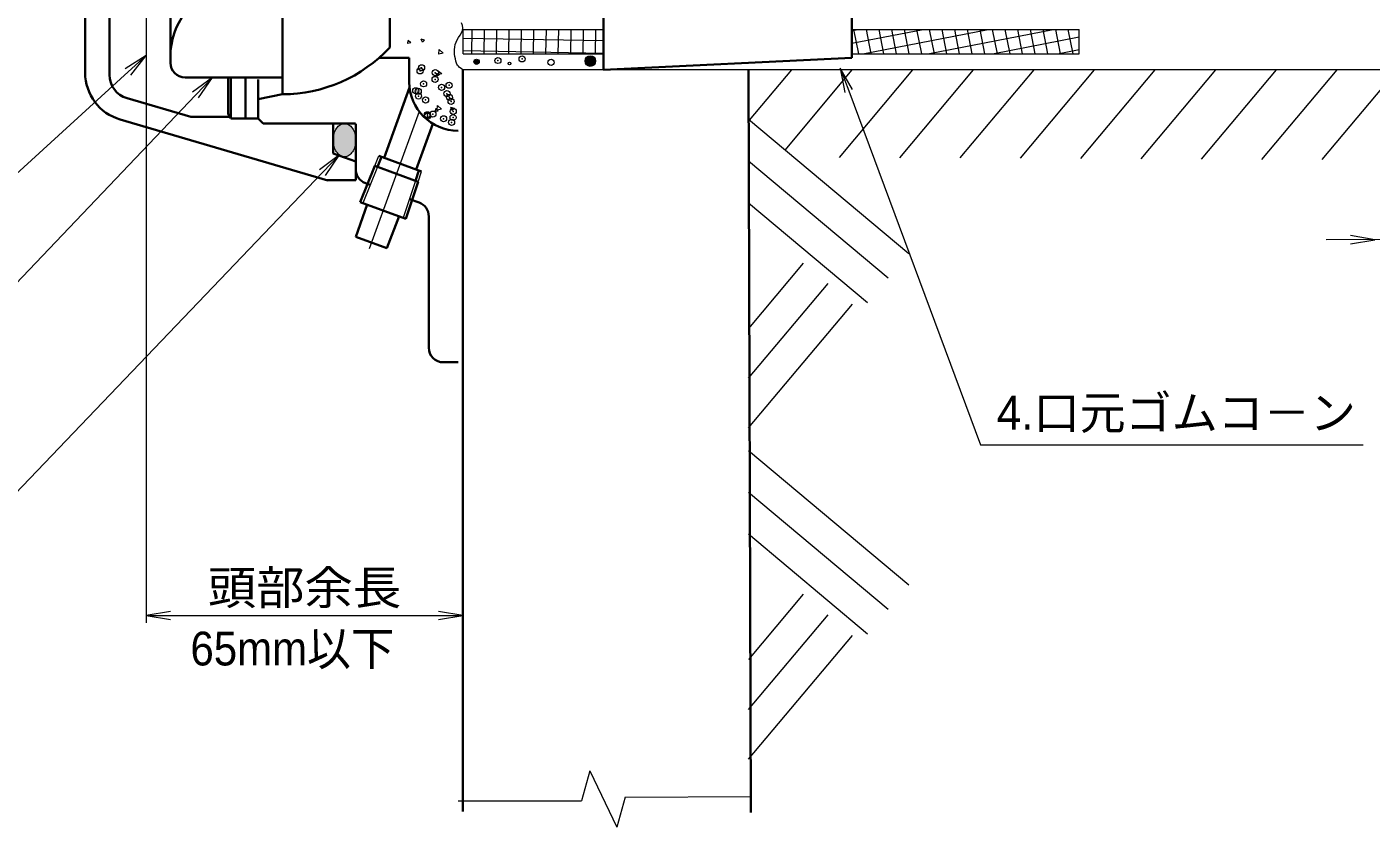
# Model space of a CAD drawing. Units: millimetres at full size, sheet at 1:2.5; details may follow other scales. Extents: x 1834 to 3514, y 1340 to 2542.
# Drawn here: x 2165.7 to 2441.5, y 2002.1 to 2166.3 of the extents above; entities that cross this region are included whole.
import ezdxf
from ezdxf.enums import TextEntityAlignment as Align

# ---------------------------------------------------------------- set-up
doc = ezdxf.new("R2010")
doc.units = ezdxf.units.MM
doc.header["$LTSCALE"] = 2.5
doc.header["$PDMODE"] = 32
doc.header["$PDSIZE"] = 1.25
for name, pattern in [('CHAIN', [18.5, 12, -1.5, 3.5, -1.5]), ('CHAIN_DOUBLE_DASH', [23.5, 12, -1.5, 3.5, -1.5, 3.5, -1.5]), ('DASHED_SPACED', [12, 6, -6])]:
    doc.linetypes.add(name, pattern=pattern)
for name, color, linetype, lineweight in [('1外形線', 7, 'Continuous', 35), ('2細い実線', 3, 'Continuous', 20), ('3隠れ線', 2, 'DASHED_SPACED', 13), ('4中心線', 1, 'CHAIN', 13), ('5想像線', 6, 'CHAIN_DOUBLE_DASH', 13), ('6 寸法線', 4, 'Continuous', 13)]:
    doc.layers.add(name, color=color, linetype=linetype, lineweight=lineweight)
doc.layers.add('9文字', color=7, linetype='Continuous')
doc.styles.add('ＭＳ Ｐゴシック', font='')
doc.styles.get('ＭＳ Ｐゴシック').set_extended_font_data('MS PGothic')

# ---------------------------------------------------------------- blocks, each defined once
blk = doc.blocks.new('open_arrow')
at = {"color": 0, "linetype": 'Continuous', "lineweight": -2}
blk.add_lwpolyline([(7.5, 1.25), (0, 0), (7.5, -1.25)], dxfattribs=at)

msp = doc.modelspace()

# ---------------------------------------------------------------- hatches: boundary and pattern name
at = {"layer": '1外形線'}
h = msp.add_hatch(color=6, dxfattribs=at)
edge = h.paths.add_edge_path()
edge.add_line((2230.869, 2139.61), (2229.807, 2139.997))
edge.add_ellipse((2230.869, 2143.029), major_axis=(0, -3.419), ratio=0.6727967, start_angle=0, end_angle=-19.31687, ccw=False)
h = msp.add_hatch(color=6, dxfattribs=at)
edge = h.paths.add_edge_path()
edge.add_ellipse((2230.869, 2143.029), major_axis=(0, -3.419), ratio=0.6727967, start_angle=0, end_angle=-19.31687, ccw=False)
edge.add_line((2230.869, 2139.61), (2229.807, 2139.997))
at = {"layer": '2細い実線'}
h = msp.add_hatch(dxfattribs=at)
h.set_pattern_fill('USER', color=256, style=0, pattern_type=2)
h.set_pattern_definition([(269, (730.376, 20509.262), (2.53961, -0.04433), []), (359, (730.376, 20509.262), (0.04433, 2.53961), [])])
h.paths.add_polyline_path([(2283.985, 2160.751), (2283.985, 2165.751), (2255.19, 2165.751), (2255.19, 2160.751)])
h = msp.add_hatch(dxfattribs=at)
h.set_pattern_fill('USER', color=256, style=0, pattern_type=2)
h.set_pattern_definition([(281, (121.553, 4809.235), (2.49333, 0.48465), []), (191, (121.553, 4809.235), (0.48465, -2.49333), [])])
h.paths.add_polyline_path([(2334.985, 2160.751), (2334.985, 2165.751), (2381.617, 2165.751), (2381.617, 2160.751)])
for points in [[(2280.416, 2158.633, 1), (2282.197, 2159.881, 0.41421), (2280.683, 2160.148, 0.41421)], [(2257.535, 2158.794, 1), (2258.426, 2159.417, 0.41421), (2257.668, 2159.551, 0.41421)]]:
    msp.add_hatch(color=256, dxfattribs=at).paths.add_polyline_path(points)
h = msp.add_hatch(dxfattribs=at)
h.set_pattern_fill('USER', color=256, style=0, pattern_type=2)
h.set_pattern_definition([(50, (1886.321, 1385.568), (-7.29657, 6.12255), [])])
h.paths.add_polyline_path([(2522.169, 2157.447), (2522.169, 2152.447), (2512.169, 2152.447), (2512.169, 2157.447), (2313.8, 2157.447), (2313.833, 2147.232), (2323.008, 2139.533), (3179.489, 2135.52), (3179.546, 2157.447), (2782.169, 2157.447), (2782.169, 2152.447), (2772.169, 2152.447), (2772.169, 2157.447)])
h.paths.add_polyline_path([(3080.347, 2145.601), (3088.963, 2145.629), (3095.495, 2145.668), (3076.722, 2145.627)], flags=16)
h.paths.add_polyline_path([(2481.447, 2143.675), (2487.531, 2145.64), (2468.759, 2145.599)], flags=16)

# ---------------------------------------------------------------- linework, layer by layer
at = {"layer": '1外形線'}
for p, q in [((2218.14, 2212.447), (2218.14, 2152.447)), ((2283.985, 2157.447), (2283.985, 2207.447)), ((2195.14, 2205.997), (2195.14, 2158.897)), ((2334.985, 2159.948), (2334.985, 2204.948)), ((2240.14, 2202.843), (2240.14, 2162.051)), ((2182.645, 2156.428), (2182.645, 2182.3)), ((2177.645, 2156.857), (2177.645, 2172.3)), ((2244.169, 2159.947), (2237.983, 2159.947)), ((2244.169, 2154.947), (2244.169, 2159.947)), ((2334.985, 2159.948), (2283.985, 2157.447)), ((2255.169, 2005.26), (2255.176, 2157.447)), ((2313.8, 2157.447), (2314.279, 2005.052)), ((2218.14, 2155.897), (2198.14, 2155.897)), ((2206.992, 2148.447), (2206.992, 2155.911)), ((2207.569, 2147.447), (2207.569, 2155.911)), ((2210.569, 2147.447), (2210.569, 2155.897)), ((2213.169, 2155.447), (2213.169, 2147.447)), ((2199.33, 2147.803), (2186.242, 2151.629)), ((2218.169, 2152.447), (2213.169, 2151.447)), ((2244.235, 2153.803), (2239.001, 2139.423)), ((2227.457, 2134.777), (2184.839, 2147.258)), ((2207.364, 2147.803), (2199.33, 2147.803)), ((2207.569, 2147.447), (2206.992, 2148.447)), ((2213.169, 2147.447), (2207.569, 2147.447)), ((2214.169, 2146.447), (2213.169, 2147.447)), ((2228.569, 2146.447), (2214.169, 2146.447)), ((2228.569, 2146.447), (2228.569, 2140.447)), ((2228.569, 2146.447), (2232.969, 2146.447)), ((2228.569, 2146.447), (2228.569, 2140.447)), ((2228.569, 2146.447), (2232.969, 2146.447)), ((2233.169, 2137.048), (2233.169, 2146.247)), ((2233.169, 2137.048), (2233.169, 2146.247)), ((2248.988, 2146.394), (2245.579, 2137.029)), ((2228.572, 2140.306), (2228.572, 2143.806)), ((2233.169, 2136.679), (2233.169, 2144.747)), ((2233.166, 2138.625), (2228.566, 2140.3)), ((2233.172, 2138.632), (2228.572, 2140.306)), ((2233.172, 2138.632), (2233.173, 2134.807)), ((2237.619, 2137.553), (2238.447, 2139.624)), ((2237.901, 2139.823), (2246.678, 2136.628)), ((2237.073, 2137.751), (2234.102, 2130.319)), ((2237.073, 2137.751), (2245.981, 2134.509)), ((2245.435, 2134.708), (2246.132, 2136.827)), ((2233.173, 2134.807), (2227.386, 2134.806)), ((2235.143, 2134.229), (2236.145, 2133.864)), ((2245.981, 2134.509), (2243.48, 2126.906)), ((2235.502, 2129.81), (2233.223, 2123.19)), ((2234.102, 2130.319), (2243.48, 2126.906)), ((2244.194, 2130.935), (2246.195, 2130.206)), ((2242.08, 2127.415), (2239.571, 2120.879)), ((2248.169, 2127.387), (2248.169, 2100.447)), ((2248.169, 2124.555), (2248.169, 2100.447)), ((2233.223, 2123.19), (2239.571, 2120.879)), ((2254.169, 2097.447), (2251.169, 2097.447)), ((2254.169, 2097.447), (2251.169, 2097.447))]:
    msp.add_line(p, q, dxfattribs=at)
for centre, radius, start, end in [((2210.14, 2160.172), 15, 143.1301, 180), ((2218.14, 2182.447), 30, 270, 317.16657), ((2198.14, 2158.897), 3, 180, 270), ((2187.645, 2156.857), 10, 180.00002, 253.70448), ((2187.645, 2156.428), 5, 180.00002, 253.70448), ((2254.169, 2154.947), 10, 180, 270), ((2218.169, 2182.447), 30, 270, 274.09604), ((2232.969, 2146.247), 0.2, 360, 90), ((2232.969, 2146.247), 0.2, 360, 90), ((2236.169, 2137.048), 3, 180, 250), ((2245.169, 2127.387), 3, 360, 70), ((2251.169, 2100.447), 3, 180, 270), ((2251.169, 2100.447), 3, 180, 270)]:
    msp.add_arc(centre, radius, start, end, dxfattribs=at)
at = {"layer": '2細い実線'}
for p, q in [((2255.19, 2165.751), (2283.985, 2165.751)), ((2255.19, 2160.751), (2255.19, 2165.751)), ((2334.985, 2165.751), (2381.617, 2165.751)), ((2381.617, 2160.751), (2381.617, 2165.751)), ((2243.881, 2162.859), (2243.941, 2163.493)), ((2244.472, 2162.964), (2243.881, 2162.86)), ((2244.472, 2162.964), (2243.942, 2163.494)), ((2247.308, 2163.536), (2246.587, 2163.743)), ((2246.841, 2163.158), (2246.587, 2163.742)), ((2247.308, 2163.536), (2246.842, 2163.159)), ((2250.23, 2160.65), (2250.258, 2161.606)), ((2251.105, 2160.866), (2250.231, 2160.651)), ((2251.105, 2160.866), (2250.258, 2161.607)), ((2255.19, 2160.751), (2283.985, 2160.751)), ((2334.985, 2160.751), (2381.617, 2160.751)), ((2250.292, 2156.99), (2250.305, 2157.13)), ((2250.657, 2156.779), (2250.306, 2157.13)), ((2512.169, 2157.447), (2255.169, 2157.451)), ((2250.364, 2156.525), (2249.643, 2156.731)), ((2249.897, 2156.146), (2249.643, 2156.731)), ((2250.364, 2156.525), (2249.897, 2156.147)), ((2250.245, 2156.495), (2250.292, 2156.99)), ((2250.836, 2156.6), (2250.245, 2156.496)), ((2250.836, 2156.6), (2250.657, 2156.779)), ((2244.768, 2151.993), (2244.601, 2152.041)), ((2244.768, 2151.993), (2244.647, 2151.895)), ((2249.518, 2148.881), (2249.579, 2149.515)), ((2250.109, 2148.986), (2249.518, 2148.882)), ((2250.109, 2148.986), (2249.579, 2149.516)), ((2249.903, 2149.182), (2249.93, 2150.137)), ((2250.777, 2149.397), (2249.903, 2149.182)), ((2250.777, 2149.397), (2249.93, 2150.138)), ((2252.953, 2149.134), (2252.698, 2149.719)), ((2253.42, 2149.513), (2252.699, 2149.719)), ((2253.42, 2149.513), (2252.953, 2149.135)), ((2237.073, 2137.751), (2237.901, 2139.823)), ((2237.619, 2137.553), (2234.648, 2130.12)), ((2245.981, 2134.509), (2246.678, 2136.628)), ((2245.435, 2134.708), (2242.934, 2127.105)), ((2281.22, 2013.649), (2279.502, 2007.476)), ((2281.22, 2013.649), (2286.749, 2002.087)), ((2288.467, 2008.261), (2286.749, 2002.087)), ((2288.467, 2008.261), (2314.269, 2008.342)), ((2254.169, 2007.477), (2279.502, 2007.476))]:
    msp.add_line(p, q, dxfattribs=at)
at = {"layer": '2細い実線', "lineweight": 13}
for p, q in [((2346.637, 2119.706), (2313.8, 2147.26)), ((2342.419, 2114.679), (2313.8, 2138.693)), ((2338.201, 2109.651), (2313.8, 2130.126)), ((2313.816, 2104.413), (2325.065, 2117.818)), ((2313.8, 2094.184), (2330.092, 2113.6)), ((2313.8, 2083.975), (2335.119, 2109.382)), ((2346.653, 2051.746), (2313.8, 2079.313)), ((2342.434, 2046.719), (2313.8, 2070.746)), ((2338.216, 2041.692), (2313.8, 2062.179)), ((2313.831, 2036.453), (2325.08, 2049.858)), ((2313.8, 2026.206), (2330.107, 2045.64)), ((2313.8, 2015.997), (2335.134, 2041.422))]:
    msp.add_line(p, q, dxfattribs=at)
at = {"layer": '2細い実線'}
for centre, radius in [((2281.306, 2159.257), 1.087), ((2257.98, 2159.106), 0.544), ((2264.723, 2158.744), 0.277), ((2273.26, 2159), 0.636)]:
    msp.add_circle(centre, radius, dxfattribs=at)
msp.add_open_spline([(2255.176, 2157.447), (2253.995, 2158.189), (2253.848, 2158.684), (2253.716, 2159.228), (2253.429, 2160.415), (2253.217, 2161.836), (2253.753, 2163.106), (2254.324, 2164.461), (2255.745, 2165.645), (2254.895, 2167.105)], degree=3, knots=[0, 0, 0, 0, 1, 1, 1, 2, 2, 2, 3, 3, 3, 3], dxfattribs=at)
for p in [(2262.34, 2159.363), (2267.31, 2159.698), (2246.377, 2157.224), (2246.684, 2157.884), (2249.501, 2156.871), (2247.095, 2154.578), (2249.45, 2155.489), (2250.786, 2153.855), (2252.334, 2154.284), (2245.487, 2153.166), (2246.002, 2153.052), (2246.05, 2152.067), (2247.506, 2151.272), (2251.899, 2152.563), (2252.414, 2151.789), (2252.746, 2150.978), (2247.873, 2148.245), (2249.015, 2148.367), (2253.171, 2148.935), (2247.917, 2147.967), (2251.187, 2147.413), (2252.83, 2146.655), (2253.157, 2147.672)]:
    msp.add_point(p, dxfattribs=at)
at = {"layer": '3隠れ線'}
msp.add_line((2213.169, 2147.456), (2213.219, 2147.447), dxfattribs=at)
at = {"layer": '4中心線'}
msp.add_line((2246.185, 2148.927), (2234.65, 2117.235), dxfattribs=at)
at = {"layer": '5想像線'}
msp.add_ellipse((2230.869, 2143.029), major_axis=(0, -3.419), ratio=0.672797, dxfattribs=at)
msp.add_ellipse((2230.869, 2143.029), major_axis=(0, -3.419), ratio=0.672797, dxfattribs=at)
at = {"layer": '6 寸法線'}
for p, q in [((2190.14, 2181.447), (2190.14, 2044.021)), ((2255.176, 2156.447), (2255.176, 2044.021)), ((2487.695, 2122.706), (2432.3, 2122.586)), ((2372.403, 2080.484), (2439.876, 2080.484)), ((2190.14, 2045.521), (2255.176, 2045.521))]:
    msp.add_line(p, q, dxfattribs=at)
for points in [[(2190.14, 2160.382), (2186.445, 2157.013), (2141.168, 2115.725), (2100.252, 2115.725)], [(2332.606, 2157.801), (2334.351, 2153.115), (2361.403, 2080.484), (2439.876, 2080.484)], [(2203.762, 2155.897), (2200.312, 2152.278), (2140.16, 2089.184), (2037.324, 2089.184)], [(2229.807, 2139.997), (2226.35, 2136.385), (2154.214, 2061.002), (2116.113, 2061.002)]]:
    msp.add_lwpolyline(points, dxfattribs=at)

# ---------------------------------------------------------------- block references
at = {"layer": '6 寸法線', "xscale": 0.667, "yscale": 0.667}
for p, rotation in [((2190.14, 2160.382), 222.4), ((2332.606, 2157.801), 290.4), ((2203.762, 2155.897), 226.4), ((2229.807, 2139.997), 226.3), ((2442.3, 2122.607), 180.1), ((2255.176, 2045.521), 180)]:
    msp.add_blockref('open_arrow', p, dxfattribs=dict(at, rotation=rotation))
msp.add_blockref('open_arrow', (2190.14, 2045.521), dxfattribs=at)

# ---------------------------------------------------------------- texts
at = {"layer": '6 寸法線', "style": 'ＭＳ Ｐゴシック', "width": 1.05}
msp.add_text('頭部余長', height=6.928, dxfattribs=at).set_placement((2222.658, 2051.234), align=Align.MIDDLE_CENTER)
at = {"layer": '9文字', "style": 'ＭＳ Ｐゴシック'}
msp.add_text('4.口元ゴムコ－ン', height=6.928, dxfattribs=at).set_placement((2438.406, 2087.119), align=Align.MIDDLE_RIGHT)
at = {"layer": '9文字', "style": 'ＭＳ Ｐゴシック', "width": 0.95}
msp.add_text('65mm以下', height=6.928, dxfattribs=at).set_placement((2199.253, 2033.176), align=Align.BOTTOM_LEFT)

doc.saveas('drawing.dxf')
